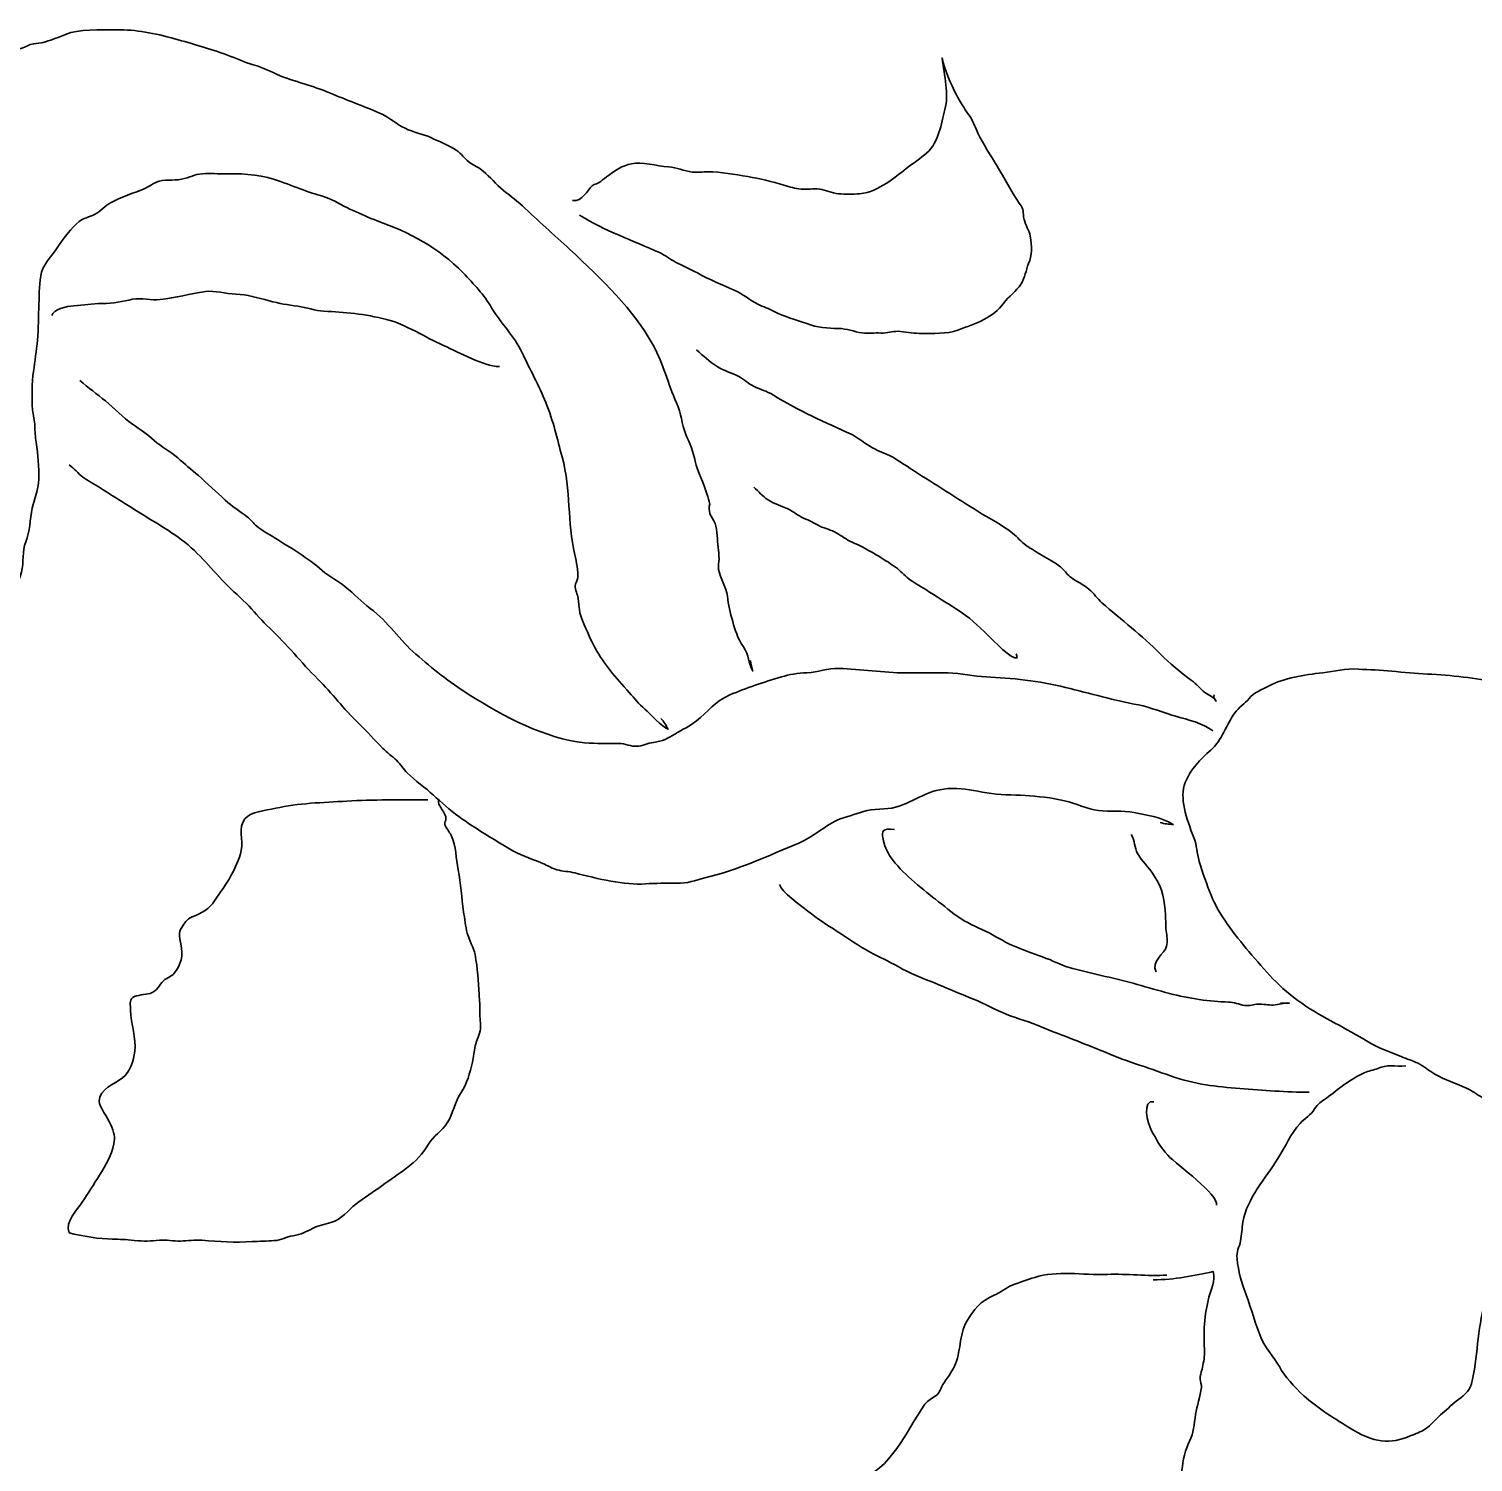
# Model space of a CAD drawing. Header units: millimetres. Extents: x 303.9 to 374.2, y -244.7 to -222.4.
# Drawn here: x 319.077 to 323.58, y -235.576 to -231.109 of the extents above; entities that cross this region are included whole.
import ezdxf

# ---------------------------------------------------------------- set-up
doc = ezdxf.new("R2010")
doc.units = ezdxf.units.MM
doc.header["$MEASUREMENT"] = 0
doc.layers.add('Bottom', color=7, linetype='Continuous', lineweight=0)

msp = doc.modelspace()

# ---------------------------------------------------------------- linework, layer by layer
at = {"layer": 'Bottom', "color": 18, "lineweight": 35, "true_color": 0x000000}
for points, knots in [([(318.0935, -233.1425), (318.1222, -233.1419), (318.1311, -233.1259), (318.149, -233.114), (318.1625, -233.1051), (318.1807, -233.1001), (318.1936, -233.0903), (318.206, -233.0809), (318.2173, -233.0704), (318.2318, -233.0619), (318.2533, -233.0494), (318.2595, -233.0332), (318.2738, -233.0148), (318.2835, -233.0023), (318.2992, -232.9975), (318.3097, -232.9857), (318.3238, -232.9698), (318.3296, -232.9583), (318.3472, -232.9462), (318.363, -232.9353), (318.3665, -232.9161), (318.3784, -232.9023), (318.3934, -232.8849), (318.4202, -232.8827), (318.4356, -232.865), (318.4465, -232.8525), (318.4622, -232.847), (318.4725, -232.8337), (318.483, -232.82), (318.4921, -232.8054), (318.5029, -232.7922), (318.5259, -232.7642), (318.5167, -232.7205), (318.525, -232.6845), (318.5335, -232.648), (318.5459, -232.6121), (318.5559, -232.5759), (318.5608, -232.5579), (318.5738, -232.5455), (318.582, -232.5294), (318.5921, -232.5099), (318.5878, -232.4852), (318.5939, -232.4634), (318.5988, -232.4458), (318.6005, -232.4253), (318.6073, -232.4088), (318.6135, -232.3939), (318.6281, -232.3835), (318.6344, -232.3687), (318.6416, -232.3517), (318.6367, -232.3295), (318.6375, -232.31), (318.6384, -232.2861), (318.6394, -232.2611), (318.6383, -232.2364), (318.6364, -232.1905), (318.6168, -232.1411), (318.6077, -232.0937), (318.5982, -232.0443), (318.5706, -231.993), (318.5551, -231.9427), (318.5273, -231.8525), (318.5257, -231.7607), (318.5501, -231.6865), (318.572, -231.62), (318.5902, -231.5501), (318.6002, -231.477), (318.6054, -231.4388), (318.612, -231.4047), (318.632, -231.3734), (318.6506, -231.3445), (318.6635, -231.304), (318.6927, -231.2834), (318.7068, -231.2736), (318.7166, -231.2633), (318.7295, -231.2518), (318.7457, -231.2372), (318.7634, -231.2332), (318.7872, -231.2277), (318.8326, -231.2172), (318.867, -231.1949), (318.9156, -231.1881), (318.9642, -231.1813), (319.0142, -231.1828), (319.0578, -231.1681), (319.0748, -231.1624), (319.0768, -231.1567), (319.0992, -231.1544), (319.1135, -231.1529), (319.1175, -231.1524), (319.1283, -231.1492), (319.1516, -231.1424), (319.1705, -231.1348), (319.191, -231.1261), (319.2311, -231.1091), (319.3, -231.1124), (319.3513, -231.1117), (319.4091, -231.111), (319.4687, -231.1223), (319.5319, -231.14), (319.5875, -231.1556), (319.6401, -231.1703), (319.6961, -231.1909), (319.7231, -231.2008), (319.7491, -231.2137), (319.7766, -231.2211), (319.8093, -231.2299), (319.829, -231.2416), (319.8606, -231.2553), (319.8858, -231.2663), (319.9184, -231.2744), (319.9449, -231.2833), (319.9729, -231.2928), (319.9962, -231.3004), (320.0246, -231.3125), (320.0757, -231.3343), (320.1273, -231.3522), (320.1779, -231.3752), (320.2035, -231.3869), (320.225, -231.4068), (320.25, -231.419), (320.2762, -231.4318), (320.304, -231.436), (320.3304, -231.4481), (320.354, -231.4591), (320.387, -231.472), (320.4095, -231.4872), (320.4261, -231.4984), (320.4343, -231.5123), (320.4493, -231.5243), (320.4597, -231.5326), (320.4737, -231.5376), (320.4845, -231.5455), (320.5084, -231.563), (320.5259, -231.5857), (320.547, -231.6043), (320.5701, -231.6247), (320.5933, -231.6393), (320.6157, -231.6607), (320.6634, -231.706), (320.7148, -231.7509), (320.7629, -231.7959), (320.8654, -231.8916), (320.962, -231.9834), (321.0231, -232.0945), (321.0573, -232.1566), (321.0684, -232.2127), (321.0962, -232.2746), (321.1112, -232.3081), (321.1119, -232.3396), (321.1254, -232.3729), (321.1377, -232.4032), (321.149, -232.427), (321.1548, -232.4564), (321.1614, -232.4896), (321.1811, -232.5247), (321.1911, -232.5586), (321.1945, -232.5702), (321.1984, -232.5794), (321.2001, -232.5904), (321.1973, -232.5994), (321.1974, -232.6094), (321.2006, -232.6203), (321.206, -232.6303), (321.2113, -232.6403), (321.2167, -232.6503), (321.224, -232.6748), (321.2229, -232.7009), (321.2266, -232.7251), (321.2284, -232.7369), (321.2284, -232.75), (321.229, -232.7614), (321.2294, -232.7705), (321.2253, -232.7849), (321.2272, -232.7942), (321.233, -232.822), (321.2517, -232.8491), (321.255, -232.8772), (321.2582, -232.9044), (321.2627, -232.9285), (321.2714, -232.9563), (321.2798, -232.983), (321.2855, -233.0065), (321.3048, -233.0348), (321.3234, -233.0621), (321.3187, -233.0844), (321.3338, -233.1105), (321.3336, -233.0995), (321.3264, -233.0887), (321.3272, -233.0782)], [0, 0, 0, 0, 1, 1, 1, 2, 2, 2, 3, 3, 3, 4, 4, 4, 5, 5, 5, 6, 6, 6, 7, 7, 7, 8, 8, 8, 9, 9, 9, 10, 10, 10, 11, 11, 11, 12, 12, 12, 13, 13, 13, 14, 14, 14, 15, 15, 15, 16, 16, 16, 17, 17, 17, 18, 18, 18, 19, 19, 19, 20, 20, 20, 21, 21, 21, 22, 22, 22, 23, 23, 23, 24, 24, 24, 25, 25, 25, 26, 26, 26, 27, 27, 27, 28, 28, 28, 29, 29, 29, 30, 30, 30, 31, 31, 31, 32, 32, 32, 33, 33, 33, 34, 34, 34, 35, 35, 35, 36, 36, 36, 37, 37, 37, 38, 38, 38, 39, 39, 39, 40, 40, 40, 41, 41, 41, 42, 42, 42, 43, 43, 43, 44, 44, 44, 45, 45, 45, 46, 46, 46, 47, 47, 47, 48, 48, 48, 49, 49, 49, 50, 50, 50, 51, 51, 51, 52, 52, 52, 53, 53, 53, 54, 54, 54, 55, 55, 55, 56, 56, 56, 57, 57, 57, 58, 58, 58, 59, 59, 59, 60, 60, 60, 61, 61, 61, 62, 62, 62, 63, 63, 63, 63]), ([(320.7721, -231.6441), (320.8045, -231.6483), (320.8169, -231.6113), (320.8335, -231.5984), (320.8417, -231.5919), (320.8513, -231.5915), (320.8599, -231.5843), (320.8684, -231.5773), (320.8746, -231.5724), (320.8843, -231.5657), (320.9052, -231.551), (320.9259, -231.5352), (320.9559, -231.5293), (320.9878, -231.5231), (321.0349, -231.5365), (321.071, -231.5392), (321.0974, -231.5411), (321.1189, -231.5513), (321.1453, -231.5552), (321.1617, -231.5577), (321.1794, -231.5547), (321.1948, -231.5545), (321.2346, -231.5541), (321.2765, -231.5628), (321.3191, -231.5696), (321.3549, -231.5754), (321.3946, -231.5848), (321.4308, -231.596), (321.4505, -231.6021), (321.4657, -231.6066), (321.4848, -231.6085), (321.5051, -231.6106), (321.5223, -231.6058), (321.5422, -231.6084), (321.5611, -231.611), (321.5814, -231.6213), (321.6012, -231.623), (321.6221, -231.6248), (321.648, -231.6247), (321.6672, -231.6231), (321.6996, -231.6203), (321.727, -231.6051), (321.7496, -231.5909), (321.7722, -231.5766), (321.7928, -231.56), (321.8129, -231.5443), (321.8339, -231.5279), (321.8573, -231.5127), (321.8772, -231.4951), (321.9142, -231.4624), (321.9214, -231.4059), (321.9333, -231.3599), (321.9454, -231.3133), (321.9325, -231.2559), (321.9242, -231.1997), (321.9319, -231.2357), (321.9506, -231.2778), (321.9696, -231.3148), (321.98, -231.335), (321.993, -231.3563), (322.0072, -231.376), (322.0233, -231.3985), (322.0258, -231.4118), (322.0362, -231.4338), (322.0516, -231.4666), (322.0759, -231.5032), (322.0958, -231.5366), (322.1185, -231.5749), (322.1384, -231.6143), (322.165, -231.6518), (322.1829, -231.6769), (322.1744, -231.6776), (322.1804, -231.7035), (322.1843, -231.7206), (322.1959, -231.7376), (322.1994, -231.7547), (322.2056, -231.7849), (322.2041, -231.8171), (322.1942, -231.8407), (322.185, -231.8626), (322.1836, -231.8834), (322.1706, -231.9042), (322.1552, -231.9287), (322.132, -231.9412), (322.1159, -231.9646), (322.0854, -232.0089), (322.0301, -232.027), (321.9736, -232.0478), (321.938, -232.0609), (321.8973, -232.0579), (321.8532, -232.0582), (321.8315, -232.0583), (321.8079, -232.052), (321.7874, -232.0517), (321.7684, -232.0515), (321.7539, -232.0584), (321.7331, -232.057), (321.7145, -232.0559), (321.6946, -232.0596), (321.6757, -232.0568), (321.6483, -232.0527), (321.6281, -232.0434), (321.6002, -232.0428), (321.5684, -232.0421), (321.5351, -232.0406), (321.5022, -232.0277), (321.4676, -232.0142), (321.4343, -232.0073), (321.4011, -231.99), (321.3836, -231.9809), (321.3674, -231.9755), (321.3495, -231.9669), (321.3237, -231.9545), (321.3026, -231.9346), (321.2761, -231.9236), (321.2386, -231.9081), (321.1984, -231.8898), (321.1613, -231.8699), (321.1377, -231.8573), (321.1172, -231.8477), (321.0928, -231.8358), (321.0755, -231.8274), (321.0609, -231.8142), (321.0435, -231.8064), (320.9602, -231.769), (320.8733, -231.7387), (320.7935, -231.6892)], [0, 0, 0, 0, 1, 1, 1, 2, 2, 2, 3, 3, 3, 4, 4, 4, 5, 5, 5, 6, 6, 6, 7, 7, 7, 8, 8, 8, 9, 9, 9, 10, 10, 10, 11, 11, 11, 12, 12, 12, 13, 13, 13, 14, 14, 14, 15, 15, 15, 16, 16, 16, 17, 17, 17, 18, 18, 18, 19, 19, 19, 20, 20, 20, 21, 21, 21, 22, 22, 22, 23, 23, 23, 24, 24, 24, 25, 25, 25, 26, 26, 26, 27, 27, 27, 28, 28, 28, 29, 29, 29, 30, 30, 30, 31, 31, 31, 32, 32, 32, 33, 33, 33, 34, 34, 34, 35, 35, 35, 36, 36, 36, 37, 37, 37, 38, 38, 38, 39, 39, 39, 40, 40, 40, 41, 41, 41, 42, 42, 42, 42]), ([(318.3023, -233.443), (318.3486, -233.443), (318.3968, -233.4431), (318.4376, -233.4343), (318.4585, -233.4297), (318.4739, -233.4135), (318.4894, -233.4036), (318.5031, -233.3948), (318.5165, -233.3863), (318.5303, -233.3777), (318.5588, -233.36), (318.5925, -233.3463), (318.623, -233.3307), (318.6572, -233.3132), (318.6884, -233.2924), (318.7237, -233.2766), (318.7578, -233.2612), (318.7778, -233.2345), (318.8105, -233.2183), (318.8417, -233.2028), (318.8685, -233.181), (318.8947, -233.1617), (318.9493, -233.1213), (318.994, -233.0763), (319.006, -233.0081), (319.0117, -232.976), (319.0207, -232.9443), (319.0218, -232.911), (319.0232, -232.8699), (319.0437, -232.8392), (319.0535, -232.8024), (319.0617, -232.7723), (319.0553, -232.7362), (319.067, -232.7084), (319.0809, -232.6753), (319.0789, -232.6383), (319.0874, -232.6031), (319.0949, -232.5725), (319.1067, -232.5467), (319.1075, -232.513), (319.1084, -232.4743), (319.1052, -232.4374), (319.0992, -232.3975), (319.0968, -232.3815), (319.0957, -232.3635), (319.0954, -232.3478), (319.0951, -232.3307), (319.0896, -232.3131), (319.0884, -232.2961), (319.0855, -232.2575), (319.0861, -232.2134), (319.0911, -232.1766), (319.0954, -232.1449), (319.1001, -232.1123), (319.1035, -232.0796), (319.1074, -232.0424), (319.1062, -232.0047), (319.108, -231.9669), (319.1095, -231.9339), (319.1078, -231.8971), (319.1166, -231.8673), (319.1255, -231.8374), (319.1532, -231.8108), (319.1695, -231.7851), (319.1875, -231.7569), (319.2084, -231.7321), (319.2331, -231.7096), (319.2447, -231.699), (319.2664, -231.6952), (319.2812, -231.6877), (319.3023, -231.6771), (319.313, -231.6604), (319.3338, -231.6498), (319.3664, -231.6331), (319.4016, -231.6215), (319.4365, -231.6071), (319.4525, -231.6005), (319.4657, -231.5882), (319.4832, -231.5839), (319.5078, -231.5778), (319.5373, -231.5829), (319.562, -231.5756), (319.5855, -231.5687), (319.5999, -231.5605), (319.6275, -231.5603), (319.6524, -231.5601), (319.6777, -231.5606), (319.7026, -231.5604), (319.7486, -231.5601), (319.8111, -231.5653), (319.8618, -231.5849), (319.8887, -231.5952), (319.9158, -231.6047), (319.9425, -231.6149), (319.9653, -231.6236), (319.9904, -231.6286), (320.0119, -231.6374), (320.0373, -231.6477), (320.062, -231.6644), (320.0876, -231.6753), (320.1136, -231.6863), (320.1359, -231.6976), (320.163, -231.7073), (320.2635, -231.7435), (320.3551, -231.7913), (320.4302, -231.8689), (320.4655, -231.9055), (320.4951, -231.9371), (320.5195, -231.9781), (320.548, -232.0259), (320.5921, -232.069), (320.6142, -232.1169), (320.6382, -232.169), (320.6681, -232.2222), (320.6891, -232.2741), (320.7122, -232.3313), (320.7244, -232.3872), (320.7395, -232.4431), (320.7681, -232.5493), (320.7547, -232.644), (320.7794, -232.7484), (320.7847, -232.7704), (320.7896, -232.7996), (320.7884, -232.8205), (320.7878, -232.8295), (320.78, -232.8357), (320.7799, -232.8448), (320.7797, -232.8567), (320.7876, -232.8719), (320.7894, -232.8844), (320.793, -232.9102), (320.792, -232.9299), (320.8048, -232.9578), (320.8175, -232.9856), (320.8272, -233.0118), (320.8425, -233.0394), (320.8715, -233.0912), (320.9059, -233.1297), (320.9491, -233.1777), (320.9655, -233.1959), (320.9785, -233.2124), (320.9977, -233.2295), (321.0135, -233.2436), (321.0515, -233.2858), (321.07, -233.2919), (321.0632, -233.2799), (321.0578, -233.2689), (321.047, -233.2581)], [0, 0, 0, 0, 1, 1, 1, 2, 2, 2, 3, 3, 3, 4, 4, 4, 5, 5, 5, 6, 6, 6, 7, 7, 7, 8, 8, 8, 9, 9, 9, 10, 10, 10, 11, 11, 11, 12, 12, 12, 13, 13, 13, 14, 14, 14, 15, 15, 15, 16, 16, 16, 17, 17, 17, 18, 18, 18, 19, 19, 19, 20, 20, 20, 21, 21, 21, 22, 22, 22, 23, 23, 23, 24, 24, 24, 25, 25, 25, 26, 26, 26, 27, 27, 27, 28, 28, 28, 29, 29, 29, 30, 30, 30, 31, 31, 31, 32, 32, 32, 33, 33, 33, 34, 34, 34, 35, 35, 35, 36, 36, 36, 37, 37, 37, 38, 38, 38, 39, 39, 39, 40, 40, 40, 41, 41, 41, 42, 42, 42, 43, 43, 43, 44, 44, 44, 45, 45, 45, 46, 46, 46, 47, 47, 47, 48, 48, 48, 49, 49, 49, 49]), ([(319.1481, -232.0028), (319.1532, -231.9833), (319.1938, -231.9736), (319.2169, -231.9722), (319.2466, -231.9704), (319.2742, -231.9655), (319.3045, -231.9652), (319.3414, -231.9648), (319.3673, -231.9581), (319.4001, -231.952), (319.427, -231.947), (319.4592, -231.9556), (319.4861, -231.9528), (319.5347, -231.9479), (319.5789, -231.934), (319.627, -231.9278), (319.6569, -231.924), (319.6909, -231.9352), (319.7222, -231.9358), (319.7572, -231.9365), (319.7887, -231.9467), (319.8259, -231.9565), (319.8589, -231.9652), (319.8837, -231.9695), (319.9151, -231.9733), (319.9425, -231.9767), (319.9697, -231.9876), (319.9967, -231.9889), (320.061, -231.9921), (320.1234, -231.9973), (320.1919, -232.0147), (320.2532, -232.0302), (320.3122, -232.0707), (320.3697, -232.0957), (320.4213, -232.1181), (320.4923, -232.1601), (320.544, -232.1618)], [0, 0, 0, 0, 1, 1, 1, 2, 2, 2, 3, 3, 3, 4, 4, 4, 5, 5, 5, 6, 6, 6, 7, 7, 7, 8, 8, 8, 9, 9, 9, 10, 10, 10, 11, 11, 11, 12, 12, 12, 12]), ([(321.159, -232.1099), (321.1814, -232.1285), (321.1962, -232.1454), (321.2229, -232.1614), (321.2457, -232.175), (321.2673, -232.1805), (321.2904, -232.1926), (321.3063, -232.2009), (321.3206, -232.2153), (321.3368, -232.223), (321.3596, -232.234), (321.3754, -232.2366), (321.3986, -232.2509), (321.4774, -232.2993), (321.5598, -232.3354), (321.6411, -232.3727), (321.6567, -232.3798), (321.6762, -232.3953), (321.691, -232.4048), (321.7149, -232.4201), (321.7274, -232.4248), (321.7513, -232.4348), (321.7801, -232.447), (321.8085, -232.4687), (321.8355, -232.4858), (321.9025, -232.5283), (321.9696, -232.5708), (322.0366, -232.6132), (322.07, -232.6343), (322.1137, -232.6564), (322.1443, -232.6809), (322.1606, -232.6939), (322.1689, -232.7067), (322.1867, -232.719), (322.2026, -232.7301), (322.2204, -232.7402), (322.2369, -232.7506), (322.2536, -232.7612), (322.2788, -232.7734), (322.2938, -232.7861), (322.3054, -232.7959), (322.312, -232.8071), (322.3239, -232.8168), (322.3424, -232.8317), (322.365, -232.84), (322.3833, -232.8562), (322.3972, -232.8686), (322.409, -232.8851), (322.4228, -232.8976), (322.4835, -232.9523), (322.548, -232.9987), (322.6045, -233.057), (322.633, -233.0864), (322.6679, -233.1149), (322.7021, -233.1398), (322.7189, -233.1522), (322.7283, -233.1649), (322.7442, -233.1776), (322.7571, -233.1879), (322.7728, -233.1904), (322.7789, -233.205), (322.7731, -233.1978), (322.771, -233.1909), (322.773, -233.1848)], [0, 0, 0, 0, 1, 1, 1, 2, 2, 2, 3, 3, 3, 4, 4, 4, 5, 5, 5, 6, 6, 6, 7, 7, 7, 8, 8, 8, 9, 9, 9, 10, 10, 10, 11, 11, 11, 12, 12, 12, 13, 13, 13, 14, 14, 14, 15, 15, 15, 16, 16, 16, 17, 17, 17, 18, 18, 18, 19, 19, 19, 20, 20, 20, 21, 21, 21, 21]), ([(319.2358, -232.2055), (319.2623, -232.2281), (319.2892, -232.247), (319.3157, -232.2689), (319.3438, -232.2922), (319.3696, -232.3205), (319.3995, -232.3409), (319.426, -232.359), (319.4442, -232.3713), (319.4671, -232.3917), (319.49, -232.4121), (319.518, -232.4255), (319.5408, -232.446), (319.562, -232.4649), (319.5837, -232.4828), (319.6054, -232.5016), (319.634, -232.5265), (319.6599, -232.5519), (319.6888, -232.5777), (319.7121, -232.5986), (319.7315, -232.6109), (319.757, -232.6298), (319.7698, -232.6393), (319.7761, -232.6493), (319.7876, -232.6592), (319.8031, -232.6726), (319.8241, -232.6832), (319.8417, -232.6943), (319.894, -232.7273), (319.9475, -232.7582), (319.9917, -232.7975), (320.0133, -232.8168), (320.0408, -232.8289), (320.0634, -232.8477), (320.0912, -232.8707), (320.1129, -232.8941), (320.1413, -232.9154), (320.1972, -232.9574), (320.2328, -233.0145), (320.2836, -233.0583), (320.3358, -233.1033), (320.3871, -233.1449), (320.447, -233.1828), (320.5588, -233.2537), (320.6888, -233.3218), (320.8097, -233.334), (320.848, -233.3379), (320.882, -233.3357), (320.9176, -233.3361), (320.9345, -233.3363), (320.956, -233.3463), (320.9723, -233.3453), (320.99, -233.3443), (321.0066, -233.335), (321.025, -233.3331), (321.0507, -233.3304), (321.072, -233.319), (321.0912, -233.3071), (321.1136, -233.2933), (321.1393, -233.2817), (321.1591, -233.2655), (321.1922, -233.2384), (321.2188, -233.2042), (321.2627, -233.1851), (321.3137, -233.163), (321.3671, -233.1458), (321.4236, -233.1288), (321.4477, -233.1216), (321.4747, -233.1167), (321.5029, -233.1159), (321.5379, -233.115), (321.5668, -233.101), (321.603, -233.1023), (321.6704, -233.1048), (321.7423, -233.1161), (321.8097, -233.1163), (321.8542, -233.1163), (321.8988, -233.1165), (321.9433, -233.1164), (321.9834, -233.1163), (322.0234, -233.1272), (322.0617, -233.1288), (322.1384, -233.1319), (322.2283, -233.1417), (322.3091, -233.1616), (322.3859, -233.1806), (322.4633, -233.2024), (322.5369, -233.2162), (322.5746, -233.2233), (322.6171, -233.2417), (322.656, -233.2524), (322.6897, -233.2617), (322.7383, -233.2732), (322.7682, -233.2974)], [0, 0, 0, 0, 1, 1, 1, 2, 2, 2, 3, 3, 3, 4, 4, 4, 5, 5, 5, 6, 6, 6, 7, 7, 7, 8, 8, 8, 9, 9, 9, 10, 10, 10, 11, 11, 11, 12, 12, 12, 13, 13, 13, 14, 14, 14, 15, 15, 15, 16, 16, 16, 17, 17, 17, 18, 18, 18, 19, 19, 19, 20, 20, 20, 21, 21, 21, 22, 22, 22, 23, 23, 23, 24, 24, 24, 25, 25, 25, 26, 26, 26, 27, 27, 27, 28, 28, 28, 29, 29, 29, 30, 30, 30, 31, 31, 31, 31]), ([(319.2025, -232.4682), (319.2199, -232.4796), (319.2291, -232.4937), (319.2446, -232.5059), (319.2603, -232.5182), (319.2822, -232.5291), (319.2991, -232.5398), (319.3247, -232.556), (319.3502, -232.5722), (319.3758, -232.5884), (319.4307, -232.6232), (319.4889, -232.6564), (319.5421, -232.6935), (319.6011, -232.7347), (319.6413, -232.787), (319.6882, -232.8362), (319.7119, -232.8612), (319.7397, -232.8839), (319.7633, -232.9086), (319.785, -232.9314), (319.8042, -232.9553), (319.8276, -232.9771), (319.8827, -233.0283), (319.9249, -233.0832), (319.9779, -233.1357), (320.0227, -233.18), (320.0573, -233.2284), (320.1051, -233.2734), (320.1321, -233.2988), (320.1542, -233.3264), (320.1805, -233.3517), (320.1941, -233.3648), (320.2089, -233.3761), (320.2227, -233.3888), (320.2363, -233.4013), (320.2442, -233.4158), (320.2573, -233.4285), (320.2814, -233.4518), (320.3127, -233.4744), (320.3383, -233.4977), (320.3615, -233.5189), (320.3909, -233.5446), (320.4172, -233.5639), (320.4681, -233.6013), (320.5313, -233.6386), (320.5861, -233.6706), (320.6174, -233.6889), (320.652, -233.6976), (320.6847, -233.7128), (320.6996, -233.7197), (320.7077, -233.7258), (320.7231, -233.7301), (320.7412, -233.735), (320.7601, -233.7351), (320.7788, -233.7398), (320.8509, -233.7583), (320.9343, -233.7783), (320.9991, -233.774), (321.0304, -233.772), (321.0633, -233.7715), (321.0954, -233.7723), (321.132, -233.7733), (321.1535, -233.7628), (321.1848, -233.7553), (321.2905, -233.7297), (321.383, -233.6861), (321.478, -233.6467), (321.5223, -233.6284), (321.5537, -233.5955), (321.5975, -233.5755), (321.6216, -233.5646), (321.6543, -233.5579), (321.6795, -233.5484), (321.7086, -233.5375), (321.7497, -233.5441), (321.7795, -233.5352), (321.8401, -233.5173), (321.8824, -233.4763), (321.9562, -233.4767), (321.9948, -233.4769), (322.0242, -233.4831), (322.064, -233.4903), (322.103, -233.4973), (322.1453, -233.4961), (322.1831, -233.4985), (322.2211, -233.5009), (322.2666, -233.5056), (322.3066, -233.5152), (322.3403, -233.5232), (322.3786, -233.5409), (322.4117, -233.5453), (322.4497, -233.5503), (322.4856, -233.5441), (322.5236, -233.5517), (322.5618, -233.5593), (322.6059, -233.5649), (322.6455, -233.589), (322.6314, -233.5877), (322.6189, -233.5877), (322.6043, -233.5824)], [0, 0, 0, 0, 1, 1, 1, 2, 2, 2, 3, 3, 3, 4, 4, 4, 5, 5, 5, 6, 6, 6, 7, 7, 7, 8, 8, 8, 9, 9, 9, 10, 10, 10, 11, 11, 11, 12, 12, 12, 13, 13, 13, 14, 14, 14, 15, 15, 15, 16, 16, 16, 17, 17, 17, 18, 18, 18, 19, 19, 19, 20, 20, 20, 21, 21, 21, 22, 22, 22, 23, 23, 23, 24, 24, 24, 25, 25, 25, 26, 26, 26, 27, 27, 27, 28, 28, 28, 29, 29, 29, 30, 30, 30, 31, 31, 31, 32, 32, 32, 33, 33, 33, 33]), ([(321.3369, -232.5379), (321.354, -232.5514), (321.3628, -232.5648), (321.382, -232.5774), (321.4045, -232.5922), (321.4216, -232.5943), (321.4439, -232.6051), (321.461, -232.6134), (321.4742, -232.6263), (321.4922, -232.6339), (321.5111, -232.6419), (321.5246, -232.6493), (321.5431, -232.6586), (321.5616, -232.6678), (321.5772, -232.6696), (321.5957, -232.6805), (321.6124, -232.6904), (321.626, -232.7008), (321.6435, -232.7087), (321.689, -232.7293), (321.7299, -232.7534), (321.7729, -232.7824), (321.7912, -232.7948), (321.7995, -232.8056), (321.8155, -232.8191), (321.8321, -232.8332), (321.8547, -232.8448), (321.8735, -232.8567), (321.9054, -232.877), (321.9373, -232.8974), (321.9693, -232.9175), (322.0087, -232.9421), (322.036, -232.9681), (322.0674, -232.9992), (322.0826, -233.0144), (322.144, -233.0777), (322.1584, -233.0697), (322.1575, -233.0653), (322.1566, -233.061), (322.1558, -233.0566)], [0, 0, 0, 0, 1, 1, 1, 2, 2, 2, 3, 3, 3, 4, 4, 4, 5, 5, 5, 6, 6, 6, 7, 7, 7, 8, 8, 8, 9, 9, 9, 10, 10, 10, 11, 11, 11, 12, 12, 12, 13, 13, 13, 13]), ([(324.7766, -233.7497), (324.787, -233.7165), (324.7807, -233.6761), (324.7498, -233.6352), (324.7079, -233.5799), (324.6509, -233.5251), (324.583, -233.49), (324.5559, -233.476), (324.5259, -233.4664), (324.4984, -233.4553), (324.464, -233.4413), (324.4349, -233.4234), (324.4025, -233.4072), (324.3884, -233.4002), (324.3803, -233.4019), (324.3661, -233.3957), (324.35, -233.3886), (324.3364, -233.3752), (324.3196, -233.368), (324.2819, -233.3518), (324.2424, -233.3375), (324.2033, -233.3211), (324.1314, -233.291), (324.0586, -233.273), (323.9859, -233.2463), (323.9141, -233.2198), (323.8404, -233.1934), (323.769, -233.1745), (323.6931, -233.1545), (323.623, -233.1376), (323.5497, -233.1292), (323.4744, -233.1205), (323.4022, -233.1193), (323.3264, -233.1109), (323.292, -233.1071), (323.2571, -233.1069), (323.223, -233.1046), (323.1811, -233.1017), (323.1497, -233.1115), (323.1114, -233.1159), (323.0525, -233.1227), (322.9905, -233.1321), (322.9443, -233.1566), (322.9228, -233.168), (322.896, -233.1785), (322.8816, -233.1961), (322.8679, -233.2129), (322.8498, -233.2237), (322.8372, -233.2408), (322.8105, -233.2768), (322.7969, -233.3266), (322.7625, -233.3568), (322.7302, -233.3849), (322.6988, -233.418), (322.6823, -233.4584), (322.6636, -233.504), (322.6864, -233.5714), (322.7089, -233.6279), (322.72, -233.6557), (322.7185, -233.6771), (322.726, -233.7041), (322.7351, -233.7373), (322.7508, -233.7765), (322.7635, -233.8096), (322.7853, -233.8667), (322.8363, -233.932), (322.8813, -233.9852), (322.9298, -234.0425), (322.9778, -234.0994), (323.0459, -234.1461), (323.1144, -234.1931), (323.1838, -234.2235), (323.2529, -234.2664), (323.287, -234.2876), (323.3198, -234.2962), (323.3561, -234.3121), (323.3736, -234.3198), (323.3918, -234.3251), (323.4088, -234.3332), (323.4269, -234.3417), (323.4433, -234.3577), (323.4611, -234.3672), (323.4922, -234.3839), (323.5279, -234.3972), (323.5598, -234.4106), (323.5777, -234.4182), (323.5909, -234.431), (323.6081, -234.4394), (323.6266, -234.4486), (323.643, -234.4476), (323.6605, -234.4616)], [0, 0, 0, 0, 1, 1, 1, 2, 2, 2, 3, 3, 3, 4, 4, 4, 5, 5, 5, 6, 6, 6, 7, 7, 7, 8, 8, 8, 9, 9, 9, 10, 10, 10, 11, 11, 11, 12, 12, 12, 13, 13, 13, 14, 14, 14, 15, 15, 15, 16, 16, 16, 17, 17, 17, 18, 18, 18, 19, 19, 19, 20, 20, 20, 21, 21, 21, 22, 22, 22, 23, 23, 23, 24, 24, 24, 25, 25, 25, 26, 26, 26, 27, 27, 27, 28, 28, 28, 29, 29, 29, 30, 30, 30, 30]), ([(320.3204, -233.5125), (320.2355, -233.5117), (320.1492, -233.5113), (320.0685, -233.5161), (319.9938, -233.5206), (319.9153, -233.5225), (319.8467, -233.5383), (319.8128, -233.5462), (319.7685, -233.548), (319.7503, -233.5718), (319.7282, -233.6008), (319.7464, -233.6353), (319.7389, -233.6698), (319.7326, -233.699), (319.7204, -233.723), (319.7068, -233.7493), (319.6932, -233.7757), (319.672, -233.8004), (319.6555, -233.8271), (319.6394, -233.8532), (319.6166, -233.8635), (319.586, -233.8771), (319.5693, -233.8845), (319.5614, -233.8957), (319.5533, -233.9098), (319.543, -233.928), (319.5454, -233.9359), (319.5508, -233.9605), (319.5592, -233.9987), (319.5502, -234.0269), (319.5299, -234.0523), (319.521, -234.0634), (319.5075, -234.0663), (319.497, -234.0759), (319.4812, -234.0903), (319.4787, -234.1067), (319.4549, -234.1152), (319.4396, -234.1207), (319.4136, -234.119), (319.4011, -234.1284), (319.3886, -234.1379), (319.3937, -234.1521), (319.3938, -234.1681), (319.394, -234.2084), (319.4126, -234.2579), (319.4074, -234.2953), (319.4031, -234.3256), (319.3935, -234.3597), (319.3688, -234.3789), (319.3442, -234.398), (319.2957, -234.4138), (319.2962, -234.4508), (319.2965, -234.4705), (319.3224, -234.5014), (319.3312, -234.5227), (319.3426, -234.5501), (319.3463, -234.563), (319.3417, -234.5842), (319.3334, -234.6223), (319.3172, -234.6499), (319.297, -234.682), (319.2791, -234.7102), (319.2612, -234.7383), (319.2434, -234.7665), (319.2284, -234.7902), (319.1878, -234.8254), (319.2025, -234.8613), (319.2415, -234.8727), (319.3, -234.8808), (319.3368, -234.8815), (319.3612, -234.882), (319.3792, -234.882), (319.4047, -234.8851), (319.4387, -234.8892), (319.4546, -234.8873), (319.4837, -234.8846), (319.5041, -234.8827), (319.5282, -234.8885), (319.5494, -234.8873), (319.5714, -234.8861), (319.5931, -234.8837), (319.6165, -234.885), (319.6714, -234.888), (319.7203, -234.8929), (319.7726, -234.8892), (319.7955, -234.8876), (319.819, -234.8874), (319.8418, -234.886), (319.8647, -234.8847), (319.8789, -234.8736), (319.9008, -234.8706), (319.9248, -234.8674), (319.9418, -234.858), (319.9608, -234.8482), (319.9797, -234.8384), (319.9976, -234.8361), (320.0188, -234.8298), (320.0531, -234.8196), (320.0718, -234.7914), (320.096, -234.7722), (320.1217, -234.7518), (320.1514, -234.7342), (320.1777, -234.7149), (320.2023, -234.6969), (320.2287, -234.6792), (320.2542, -234.6606), (320.2844, -234.6386), (320.3036, -234.6161), (320.3226, -234.5854), (320.3387, -234.5595), (320.3658, -234.5443), (320.3816, -234.5185), (320.4002, -234.4881), (320.4049, -234.4544), (320.4245, -234.4246), (320.4433, -234.396), (320.4518, -234.3638), (320.4597, -234.3299), (320.4636, -234.3135), (320.4655, -234.2959), (320.4688, -234.2792), (320.4723, -234.2613), (320.4829, -234.2431), (320.4848, -234.2257), (320.4866, -234.2099), (320.4822, -234.1915), (320.4828, -234.175), (320.4834, -234.1567), (320.4819, -234.1379), (320.4809, -234.1184), (320.4786, -234.0768), (320.4761, -234.0377), (320.4682, -233.9945), (320.464, -233.9719), (320.4491, -233.95), (320.4437, -233.9275), (320.4386, -233.9064), (320.4355, -233.8818), (320.4323, -233.8609), (320.4257, -233.8177), (320.4242, -233.7735), (320.4154, -233.7301), (320.4082, -233.6949), (320.4099, -233.6586), (320.3931, -233.6217), (320.3898, -233.6143), (320.3751, -233.5973), (320.3743, -233.5887), (320.3726, -233.573), (320.3819, -233.5775), (320.3745, -233.5597), (320.3673, -233.5424), (320.353, -233.5306), (320.3536, -233.5126)], [0, 0, 0, 0, 1, 1, 1, 2, 2, 2, 3, 3, 3, 4, 4, 4, 5, 5, 5, 6, 6, 6, 7, 7, 7, 8, 8, 8, 9, 9, 9, 10, 10, 10, 11, 11, 11, 12, 12, 12, 13, 13, 13, 14, 14, 14, 15, 15, 15, 16, 16, 16, 17, 17, 17, 18, 18, 18, 19, 19, 19, 20, 20, 20, 21, 21, 21, 22, 22, 22, 23, 23, 23, 24, 24, 24, 25, 25, 25, 26, 26, 26, 27, 27, 27, 28, 28, 28, 29, 29, 29, 30, 30, 30, 31, 31, 31, 32, 32, 32, 33, 33, 33, 34, 34, 34, 35, 35, 35, 36, 36, 36, 37, 37, 37, 38, 38, 38, 39, 39, 39, 40, 40, 40, 41, 41, 41, 42, 42, 42, 43, 43, 43, 44, 44, 44, 45, 45, 45, 46, 46, 46, 47, 47, 47, 48, 48, 48, 49, 49, 49, 50, 50, 50, 51, 51, 51, 51]), ([(321.7757, -233.6041), (321.7405, -233.6004), (321.734, -233.608), (321.7402, -233.6341), (321.7444, -233.6523), (321.7508, -233.6727), (321.7651, -233.6925), (321.7977, -233.7373), (321.8573, -233.7863), (321.9039, -233.8219), (321.9305, -233.8423), (321.953, -233.8636), (321.9825, -233.8821), (322.0126, -233.9011), (322.0402, -233.911), (322.0709, -233.9271), (322.1003, -233.9426), (322.1241, -233.9578), (322.1552, -233.9706), (322.1863, -233.9833), (322.2175, -233.9947), (322.2491, -234.0061), (322.2786, -234.0168), (322.3015, -234.0307), (322.3316, -234.0379), (322.3657, -234.046), (322.3993, -234.0556), (322.4329, -234.0624), (322.4983, -234.0755), (322.5669, -234.0986), (322.6334, -234.1155), (322.6946, -234.1311), (322.7593, -234.1412), (322.8171, -234.1424), (322.8343, -234.1428), (322.8498, -234.1501), (322.8675, -234.1528), (322.8833, -234.1553), (322.8956, -234.1494), (322.9104, -234.1491), (322.9256, -234.1487), (322.9418, -234.1519), (322.9569, -234.1517), (322.9748, -234.1514), (322.9881, -234.1439), (323.0071, -234.1455), (322.9979, -234.1458), (322.9886, -234.1459), (322.9792, -234.1457)], [0, 0, 0, 0, 1, 1, 1, 2, 2, 2, 3, 3, 3, 4, 4, 4, 5, 5, 5, 6, 6, 6, 7, 7, 7, 8, 8, 8, 9, 9, 9, 10, 10, 10, 11, 11, 11, 12, 12, 12, 13, 13, 13, 14, 14, 14, 15, 15, 15, 16, 16, 16, 16]), ([(322.5141, -233.6198), (322.5267, -233.6415), (322.5227, -233.6595), (322.5346, -233.6805), (322.5465, -233.7014), (322.5694, -233.7243), (322.584, -233.7456), (322.6152, -233.7912), (322.6178, -233.8277), (322.621, -233.8714), (322.6222, -233.8885), (322.6212, -233.9034), (322.6232, -233.9202), (322.6251, -233.9361), (322.6282, -233.9536), (322.6245, -233.9683), (322.6186, -233.9919), (322.574, -234.0164), (322.5923, -234.0477)], [0, 0, 0, 0, 1, 1, 1, 2, 2, 2, 3, 3, 3, 4, 4, 4, 5, 5, 5, 6, 6, 6, 6]), ([(321.4172, -233.7763), (321.4251, -233.8013), (321.4824, -233.8393), (321.5061, -233.859), (321.5348, -233.8826), (321.5649, -233.9014), (321.5977, -233.9222), (321.631, -233.9433), (321.6656, -233.9689), (321.7001, -233.9873), (321.73, -234.0033), (321.7567, -234.014), (321.7871, -234.0319), (321.822, -234.0524), (321.8643, -234.0685), (321.9012, -234.0829), (321.9372, -234.097), (321.9728, -234.1139), (322.0093, -234.1278), (322.0448, -234.1414), (322.0781, -234.1599), (322.1131, -234.1754), (322.1481, -234.1909), (322.1854, -234.1998), (322.2213, -234.2147), (322.2871, -234.2422), (322.3536, -234.2658), (322.4194, -234.293), (322.4586, -234.3092), (322.4878, -234.3219), (322.5271, -234.3346), (322.5624, -234.346), (322.6006, -234.3597), (322.6362, -234.3721), (322.7151, -234.3999), (322.779, -234.406), (322.8528, -234.4118), (322.926, -234.4176), (322.9981, -234.4234), (323.0694, -234.4235)], [0, 0, 0, 0, 1, 1, 1, 2, 2, 2, 3, 3, 3, 4, 4, 4, 5, 5, 5, 6, 6, 6, 7, 7, 7, 8, 8, 8, 9, 9, 9, 10, 10, 10, 11, 11, 11, 12, 12, 12, 13, 13, 13, 13]), ([(323.3709, -234.3412), (323.3356, -234.3439), (323.3111, -234.3361), (323.2829, -234.3491), (323.2699, -234.355), (323.2536, -234.3571), (323.2406, -234.363), (323.1949, -234.3838), (323.1602, -234.4142), (323.1228, -234.4417), (323.1073, -234.453), (323.096, -234.459), (323.0862, -234.4756), (323.0743, -234.4956), (323.056, -234.5043), (323.0408, -234.5205), (323.0119, -234.5512), (322.9942, -234.5947), (322.9718, -234.6301), (322.9325, -234.6921), (322.8753, -234.7534), (322.8626, -234.828), (322.8593, -234.8471), (322.8588, -234.8683), (322.8552, -234.8869), (322.8512, -234.9081), (322.8414, -234.9181), (322.8442, -234.943), (322.8487, -234.9824), (322.8572, -235.0144), (322.8723, -235.0549), (322.8893, -235.1002), (322.9017, -235.1459), (322.9193, -235.19), (322.9312, -235.2196), (322.9597, -235.2493), (322.9762, -235.2788), (322.9932, -235.3094), (323.0226, -235.3422), (323.0523, -235.3694), (323.0933, -235.4067), (323.1417, -235.436), (323.1901, -235.4669), (323.2721, -235.5192), (323.3232, -235.5205), (323.3843, -235.4948), (323.4005, -235.488), (323.4175, -235.4823), (323.4314, -235.4731), (323.4506, -235.4605), (323.4624, -235.4428), (323.479, -235.4294), (323.4961, -235.4156), (323.5103, -235.3999), (323.5274, -235.3865), (323.5453, -235.3725), (323.5695, -235.3564), (323.5754, -235.3325), (323.5951, -235.2527), (323.5929, -235.1608), (323.6166, -235.0831), (323.6456, -234.9879), (323.6546, -234.8871), (323.6742, -234.7879), (323.6836, -234.74), (323.6914, -234.6923), (323.6993, -234.6433), (323.703, -234.6199), (323.7104, -234.5926), (323.7095, -234.568), (323.7091, -234.5581), (323.7051, -234.5522), (323.7044, -234.5425), (323.7035, -234.5285), (323.7129, -234.5149), (323.7032, -234.4992)], [0, 0, 0, 0, 1, 1, 1, 2, 2, 2, 3, 3, 3, 4, 4, 4, 5, 5, 5, 6, 6, 6, 7, 7, 7, 8, 8, 8, 9, 9, 9, 10, 10, 10, 11, 11, 11, 12, 12, 12, 13, 13, 13, 14, 14, 14, 15, 15, 15, 16, 16, 16, 17, 17, 17, 18, 18, 18, 19, 19, 19, 20, 20, 20, 21, 21, 21, 22, 22, 22, 23, 23, 23, 24, 24, 24, 25, 25, 25, 25]), ([(322.585, -234.453), (322.5463, -234.4442), (322.5654, -234.5217), (322.5776, -234.5435), (322.5924, -234.5697), (322.6044, -234.595), (322.6282, -234.6198), (322.6584, -234.6516), (322.7886, -234.7419), (322.7796, -234.7759)], [0, 0, 0, 0, 1, 1, 1, 2, 2, 2, 3, 3, 3, 3]), ([(322.6252, -234.9935), (322.5656, -234.9972), (322.4999, -234.9891), (322.4399, -234.9912), (322.3614, -234.9938), (322.2816, -234.9785), (322.2131, -235.0005), (322.1897, -235.008), (322.1654, -235.0156), (322.1434, -235.0248), (322.122, -235.0338), (322.1085, -235.0472), (322.0866, -235.0561), (322.0446, -235.0732), (322.0223, -235.1022), (322.0006, -235.1391), (321.9775, -235.1785), (321.9832, -235.2356), (321.9632, -235.2778), (321.9538, -235.2977), (321.9389, -235.3153), (321.9272, -235.334), (321.9204, -235.3448), (321.9163, -235.3607), (321.906, -235.3688), (321.8934, -235.3787), (321.8802, -235.3828), (321.8708, -235.3961), (321.8085, -235.4852), (321.772, -235.5938), (321.6552, -235.6379), (321.6414, -235.6431), (321.6315, -235.6505), (321.6148, -235.6514), (321.5962, -235.6525), (321.5777, -235.6501), (321.5595, -235.6527), (321.5232, -235.6579), (321.4871, -235.6643), (321.4504, -235.6682), (321.4192, -235.6714), (321.3555, -235.6614), (321.4055, -235.7117), (321.4265, -235.7329), (321.4777, -235.7621), (321.5054, -235.7757), (321.5744, -235.8097), (321.6457, -235.8385), (321.7164, -235.8627), (321.7378, -235.8699), (321.756, -235.8809), (321.7778, -235.8863), (321.7945, -235.8905), (321.811, -235.8924), (321.8284, -235.8971), (321.8671, -235.9076), (321.9045, -235.9139), (321.9424, -235.9263), (321.9856, -235.9404), (322.0295, -235.9482), (322.0717, -235.9569), (322.0923, -235.9611), (322.1099, -235.958), (322.13, -235.9591), (322.1509, -235.9602), (322.1739, -235.9646), (322.1922, -235.9599), (322.2089, -235.9557), (322.2188, -235.9474), (322.2381, -235.9459), (322.2573, -235.9444), (322.2693, -235.9451), (322.2846, -235.9382), (322.3017, -235.9303), (322.313, -235.9252), (322.3352, -235.9238), (322.3621, -235.9222), (322.3671, -235.9158), (322.3853, -235.903), (322.4107, -235.8852), (322.4475, -235.8824), (322.4717, -235.8629), (322.4958, -235.8434), (322.5167, -235.8233), (322.5405, -235.804), (322.5497, -235.7964), (322.5529, -235.7864), (322.5602, -235.7777), (322.5693, -235.7667), (322.585, -235.7621), (322.5948, -235.7516), (322.6116, -235.7339), (322.6296, -235.7095), (322.639, -235.6877), (322.6515, -235.6588), (322.6691, -235.6353), (322.6723, -235.6017), (322.6753, -235.5711), (322.6829, -235.536), (322.6962, -235.5108), (322.7091, -235.4863), (322.7104, -235.4576), (322.715, -235.4284), (322.7195, -235.4003), (322.7296, -235.3718), (322.7334, -235.3434), (322.7344, -235.3358), (322.7292, -235.3258), (322.7289, -235.3179), (322.7284, -235.3052), (322.7323, -235.2985), (322.7349, -235.2863), (322.7384, -235.2707), (322.7429, -235.2523), (322.7426, -235.2354), (322.7421, -235.2051), (322.74, -235.1754), (322.7424, -235.1461), (322.7449, -235.116), (322.7501, -235.09), (322.7565, -235.0618), (322.7622, -235.0371), (322.7782, -235.0127), (322.77, -234.9827), (322.7093, -234.9949), (322.6509, -235.0079), (322.5824, -235.0084)], [0, 0, 0, 0, 1, 1, 1, 2, 2, 2, 3, 3, 3, 4, 4, 4, 5, 5, 5, 6, 6, 6, 7, 7, 7, 8, 8, 8, 9, 9, 9, 10, 10, 10, 11, 11, 11, 12, 12, 12, 13, 13, 13, 14, 14, 14, 15, 15, 15, 16, 16, 16, 17, 17, 17, 18, 18, 18, 19, 19, 19, 20, 20, 20, 21, 21, 21, 22, 22, 22, 23, 23, 23, 24, 24, 24, 25, 25, 25, 26, 26, 26, 27, 27, 27, 28, 28, 28, 29, 29, 29, 30, 30, 30, 31, 31, 31, 32, 32, 32, 33, 33, 33, 34, 34, 34, 35, 35, 35, 36, 36, 36, 37, 37, 37, 38, 38, 38, 39, 39, 39, 40, 40, 40, 41, 41, 41, 42, 42, 42, 42])]:
    msp.add_open_spline(points, degree=3, knots=knots, dxfattribs=at)

doc.saveas('drawing.dxf')
